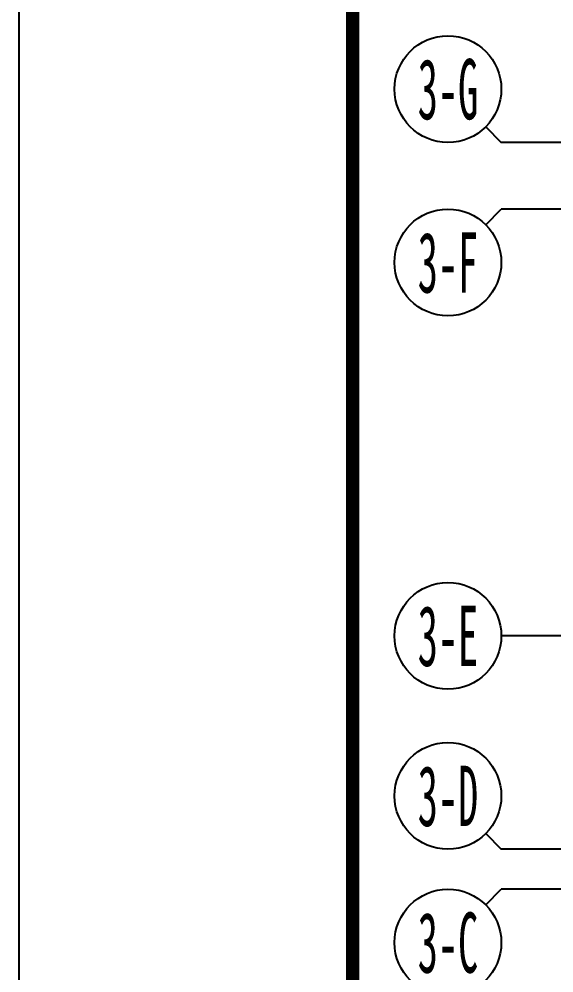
# Model space of a CAD drawing. Extents: x -46233 to 84150, y 109350 to 390860.
# Drawn here: x 0 to 4007, y 233173 to 240325 of the extents above; entities that cross this region are included whole.
import ezdxf
from ezdxf.enums import TextEntityAlignment as Align

# ---------------------------------------------------------------- set-up
doc = ezdxf.new("R2010")
doc.units = 0
doc.header["$LTSCALE"] = 1000
doc.header["$MEASUREMENT"] = 0
for name, color, linetype in [('3#-轴号$0$A-ANNO-AXIS-CIRC', 3, 'Continuous'), ('3#-轴号$0$A-ANNO-AXIS-TEXT', 7, 'Continuous'), ('A1-无手签$0$A-ANNO-TTLB', 7, 'Continuous'), ('AXIS_TEXT', 7, 'Continuous')]:
    doc.layers.add(name, color=color, linetype=linetype)
doc.styles.add('3#-轴号$0$_TCH_AXIS', font='')
doc.styles.add('COMPLEX', font='COMPLEX')
doc.styles.get('3#-轴号$0$_TCH_AXIS').set_extended_font_data('SimSun')

# ---------------------------------------------------------------- blocks, each defined once
blk = doc.blocks.new('_AXISO')
blk.add_circle((0, 0), 0.5)
at = {"layer": 'AXIS_TEXT', "style": 'COMPLEX', "width": 1.041667}
blk.add_attdef('A', text='', height=0.56, dxfattribs=at).set_placement((-0.25, -0.28), (0.25, -0.28), align=Align.FIT)
blk = doc.blocks.new('3#-轴号')
at = {"layer": '3#-轴号$0$A-ANNO-AXIS-CIRC'}
for p, q in [((-4306.6, -382.8), (-4189.4, -500)), ((-689.4, -500), (-4189.4, -500)), ((-4306.6, -1117.2), (-4189.4, -1000)), ((-689.4, -1000), (-4189.4, -1000)), ((-689.4, -4200), (-4189.4, -4200)), ((-4306.6, -5682.8), (-4189.4, -5800)), ((-689.4, -5800), (-4189.4, -5800)), ((-4306.6, -6217.2), (-4189.4, -6100)), ((-689.4, -6100), (-4189.4, -6100))]:
    blk.add_line(p, q, dxfattribs=at)
ref = blk.add_blockref('_AXISO', (-4589.4, -100), dxfattribs=dict(at, xscale=800, yscale=800, zscale=800))
ref.add_attrib('A', '3-G', dxfattribs={"layer": '3#-轴号$0$A-ANNO-AXIS-TEXT', "height": 452.55, "style": '3#-轴号$0$_TCH_AXIS', "width": 0.466146}).set_placement((-4815.7, -326.3), (-4363.1, -326.3), align=Align.FIT)
ref = blk.add_blockref('_AXISO', (-4589.4, -1400), dxfattribs=dict(at, xscale=800, yscale=800, zscale=800))
ref.add_attrib('A', '3-F', dxfattribs={"layer": '3#-轴号$0$A-ANNO-AXIS-TEXT', "height": 452.55, "style": '3#-轴号$0$_TCH_AXIS', "width": 0.466146}).set_placement((-4815.7, -1626.3), (-4363.1, -1626.3), align=Align.FIT)
ref = blk.add_blockref('_AXISO', (-4589.4, -4200), dxfattribs=dict(at, xscale=800, yscale=800, zscale=800))
ref.add_attrib('A', '3-E', dxfattribs={"layer": '3#-轴号$0$A-ANNO-AXIS-TEXT', "height": 452.55, "style": '3#-轴号$0$_TCH_AXIS', "width": 0.466146}).set_placement((-4815.7, -4426.3), (-4363.1, -4426.3), align=Align.FIT)
ref = blk.add_blockref('_AXISO', (-4589.4, -5400), dxfattribs=dict(at, xscale=800, yscale=800, zscale=800))
ref.add_attrib('A', '3-D', dxfattribs={"layer": '3#-轴号$0$A-ANNO-AXIS-TEXT', "height": 452.55, "style": '3#-轴号$0$_TCH_AXIS', "width": 0.466146}).set_placement((-4815.7, -5626.3), (-4363.1, -5626.3), align=Align.FIT)
ref = blk.add_blockref('_AXISO', (-4589.4, -6500), dxfattribs=dict(at, xscale=800, yscale=800, zscale=800))
ref.add_attrib('A', '3-C', dxfattribs={"layer": '3#-轴号$0$A-ANNO-AXIS-TEXT', "height": 452.55, "style": '3#-轴号$0$_TCH_AXIS', "width": 0.466146}).set_placement((-4815.7, -6726.3), (-4363.1, -6726.3), align=Align.FIT)

msp = doc.modelspace()

# ---------------------------------------------------------------- linework, layer by layer
at = {"layer": 'A1-无手签$0$A-ANNO-TTLB'}
msp.add_lwpolyline([(0, 218800), (0, 278200), (84100, 278200), (84100, 218800)], close=True, dxfattribs=at)
at = {"layer": 'A1-无手签$0$A-ANNO-TTLB', "const_width": 100}
msp.add_lwpolyline([(2500, 219800), (83100, 219800), (83100, 277200), (2500, 277200)], close=True, dxfattribs=at)

# ---------------------------------------------------------------- block references
msp.add_blockref('3#-轴号', (7802.7, 239900))

doc.saveas('drawing.dxf')
